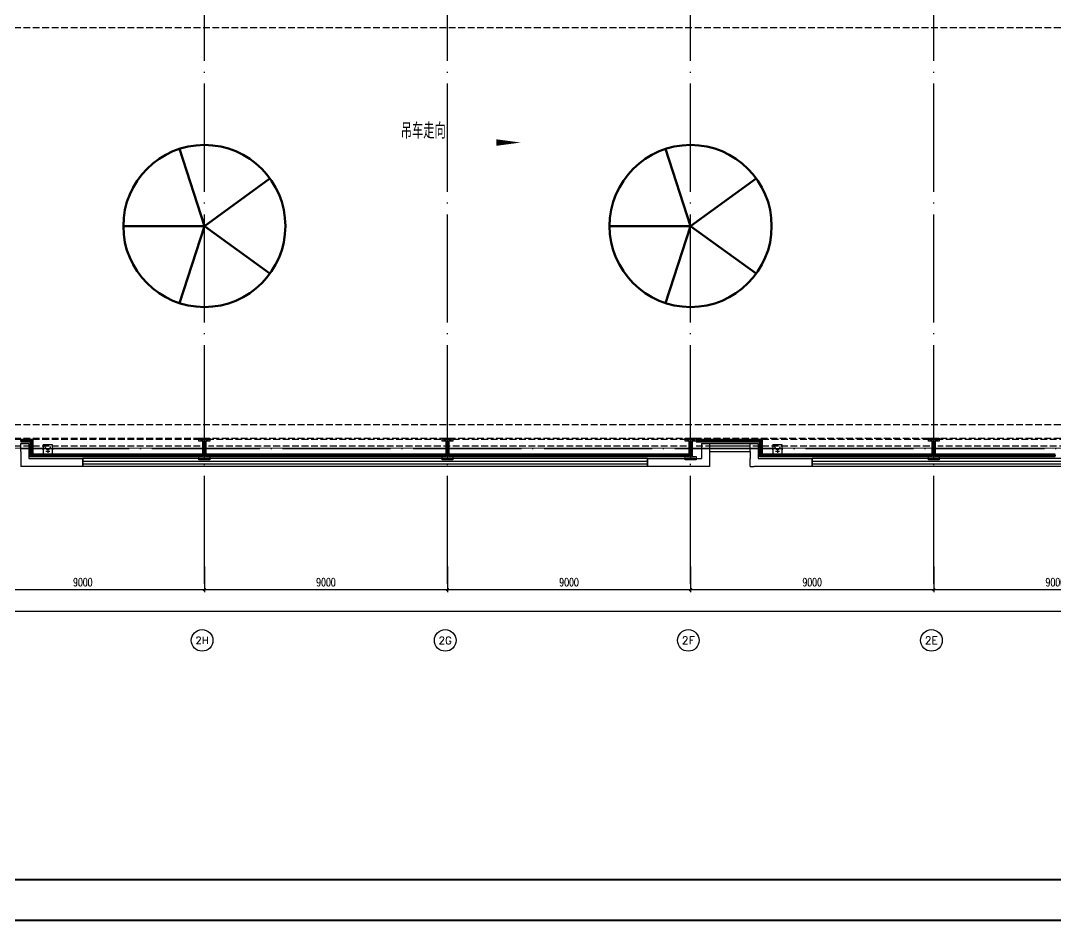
# Model space of a CAD drawing. Extents: x -1396510 to 1250330, y -1892470 to 1623980.
# Drawn here: x 584316 to 622616, y -816618 to -783280 of the extents above; entities that cross this region are included whole.
import ezdxf
from ezdxf.enums import TextEntityAlignment as Align

# ---------------------------------------------------------------- set-up
doc = ezdxf.new("R2010")
doc.units = 0
doc.header["$LTSCALE"] = 1000
doc.header["$MEASUREMENT"] = 0
doc.linetypes.add('DASH', pattern=[0.35, 0.25, -0.1])
doc.linetypes.add('DOTE', pattern=[2.42, 2, -0.2, 0.02, -0.2])
doc.layers.get('Defpoints').update_dxf_attribs({"color": 210})
for name, color, linetype in [('0-cxFrame', 155, 'Continuous'), ('A-AXIS-D', 1, 'Continuous'), ('A-AXIS-DOTE', 14, 'DOTE'), ('A-HATCH-2', 251, 'Continuous'), ('A-HRAIL', 173, 'Continuous'), ('A-LIN-V', 9, 'Continuous'), ('A-SFCE', 30, 'Continuous'), ('A-WINDOW', 140, 'Continuous'), ('AS-COLN', 6, 'Continuous'), ('AS-WALL', 40, 'Continuous'), ('EQUIP-消防', 3, 'Continuous'), ('WIRE-照明', 1, 'Continuous'), ('建-窗', 4, 'Continuous'), ('建-箭头', 3, 'Continuous')]:
    doc.layers.add(name, color=color, linetype=linetype)
doc.layers.add('0-cxText', color=131, linetype='Continuous', lineweight=25)
doc.layers.add('A-云线2', color=3, linetype='Continuous', plot=False)
doc.styles.add('_TCH_AXIS', font='COMPLEX', dxfattribs={"bigfont": 'GBCBIG'})
doc.styles.add('_TCH_DIM_T3', font='SIMPLEX', dxfattribs={"width": 0.705882, "bigfont": 'GBCBIG'})
doc.styles.add('A-STANDARD', font='SIMPLEX', dxfattribs={"bigfont": 'GBCBIG'})
doc.styles.add('cx_tuming', font='simhei.ttf')
doc.styles.add('cx_tuqian1', font='')
doc.styles.get("Standard").update_dxf_attribs({"font": 'gbenor.shx', "bigfont": 'gbcbig.shx'})
doc.styles.add('黑体', font='simhei.ttf', dxfattribs={"height": 12})
doc.styles.get('cx_tuqian1').set_extended_font_data('SimSun')
doc.dimstyles.new('_TCH_ARCH&&100', dxfattribs={"dimtxt": 297.5, "dimasz": 100, "dimexe": 100, "dimexo": 100, "dimgap": 126.25, "dimtad": 1, "dimdec": 0, "dimzin": 0, "dimdsep": 46, "dimtxsty": '_TCH_DIM_T3', "dimblk": 'ARCHTICK', "dimcen": 0.09, "dimclrt": 7, "dimazin": 2, "dimtfac": 1, "dimtdec": 0, "dimtix": 1, "dimtmove": 2, "dimatfit": 3, "dimfxl": 0, "dimtolj": 1, "dimtzin": 0, "dimarcsym": 0})

# ---------------------------------------------------------------- blocks, each defined once
blk = doc.blocks.new('WINDOW2DLIB$DYNSTYLE$00000005')
at = {"color": 0}
for points in [[(-0.5, 0.5), (-0.5, -0.5)], [(-0.5, 0.5), (0.5, 0.5)], [(0.5, -0.5), (0.5, 0.5)], [(0.5, 0.1667), (-0.5, 0.1667)], [(0.5, -0.1667), (-0.5, -0.1667)], [(-0.5, -0.5), (0.5, -0.5)]]:
    blk.add_lwpolyline(points, dxfattribs=at)
blk = doc.blocks.new('42343243')
at = {"layer": 'AS-WALL'}
for p, q in [((-196354, 1223170), (-198654, 1223170)), ((-198654, 1222620), (-198654, 1223170)), ((-196354, 1222870), (-196354, 1223170)), ((-173154, 1223170), (-175454, 1223170)), ((-175454, 1223170), (-175454, 1222870)), ((-173154, 1222620), (-173154, 1223170)), ((-171654, 1223170), (-171504, 1223170)), ((-171654, 1223170), (-171654, 1222870)), ((-169354, 1223170), (-171504, 1223170)), ((-169354, 1222870), (-169354, 1223170)), ((-198654, 1222620), (-198654, 1222320)), ((-198354, 1222870), (-196354, 1222870)), ((-198354, 1222320), (-198354, 1222870)), ((-175454, 1222870), (-173454, 1222870)), ((-173454, 1222320), (-173454, 1222870)), ((-173154, 1222320), (-173154, 1222620)), ((-171654, 1222870), (-171654, 1222870)), ((-171654, 1222620), (-171654, 1222870)), ((-171654, 1222620), (-171654, 1222320)), ((-171354, 1222320), (-171354, 1222870)), ((-171354, 1222870), (-169354, 1222870)), ((-198654, 1222320), (-198354, 1222320)), ((-173454, 1222320), (-173154, 1222320)), ((-171654, 1222320), (-171354, 1222320))]:
    blk.add_line(p, q, dxfattribs=at)
at = {"layer": '建-窗', "zscale": 300}
for p, xscale, yscale, rotation in [((-185904, 1223020), -20900, -300, 359.9999999994913), ((-162754, 1223020), -13200, -300, 359.9999999996728), ((-172404, 1222470), -1500, 300, 179.9999999999555)]:
    blk.add_blockref('WINDOW2DLIB$DYNSTYLE$00000005', p, dxfattribs=dict(at, xscale=xscale, yscale=yscale, rotation=rotation))
blk = doc.blocks.new('nt66')
at = {"layer": 'A-HATCH-2', "color": 8}
blk.add_lwpolyline([(-195840, 766870), (-195440, 766870), (-195440, 766758), (-195586, 766758), (-195586, 766182), (-195440, 766182), (-195440, 766070), (-195840, 766070), (-195840, 766182), (-195694, 766182), (-195694, 766758), (-195840, 766758)], close=True, dxfattribs=at)
at = {"layer": 'AS-COLN'}
blk.add_lwpolyline([(-195790, 766820), (-195490, 766820), (-195490, 766808), (-195636, 766808), (-195636, 766132), (-195490, 766132), (-195490, 766120), (-195790, 766120), (-195790, 766132), (-195644, 766132), (-195644, 766808), (-195790, 766808)], close=True, dxfattribs=at)
blk = doc.blocks.new('33333')
for p in [(3786, -126400), (12786, -126400), (21786, -126400), (30786, -126400)]:
    blk.add_blockref('nt66', p)
blk = doc.blocks.new('w42343')
at = {"layer": 'A-HATCH-2', "color": 8, "linetype": 'DASH'}
for p, q in [((-263654, 655670), (-128354, 655670)), ((-263654, 640970), (-128354, 640970)), ((-263654, 640470), (-128354, 640470))]:
    blk.add_line(p, q, dxfattribs=at)
blk = doc.blocks.new('w4324324')
at = {"layer": 'A-HATCH-2', "color": 0, "lineweight": 60}
for q in [(-1694760, 686605), (-1697614, 684532), (-1691907, 684532), (-1696524, 681178), (-1692997, 681178)]:
    blk.add_line((-1694760, 683605), q, dxfattribs=at)
blk.add_circle((-1694760, 683605), 3000, dxfattribs=at)
blk = doc.blocks.new('ner546')
at = {"layer": 'A-LIN-V', "color": 8}
for p in [(565280, -10744), (565280, -28744)]:
    blk.add_blockref('w4324324', p, dxfattribs=at)
blk = doc.blocks.new('_ArchTick')
at = {"color": 0, "linetype": 'ByBlock', "const_width": 0.4}
blk.add_lwpolyline([(-0.5, -0.5), (0.5, 0.5)], dxfattribs=at)
blk = doc.blocks.new('*D5756')
at = {"layer": 'A-AXIS-D', "color": 0, "lineweight": -2, "transparency": 16777216}
for p, q in [((84300, -86850), (84300, -87810)), ((93300, -86850), (93300, -87810)), ((84300, -87710), (93300, -87710))]:
    blk.add_line(p, q, dxfattribs=at)
at = {"layer": 'Defpoints', "color": 0, "transparency": 16777216}
for p in [(84300, -86750), (93300, -86750), (93300, -87710)]:
    blk.add_point(p, dxfattribs=at)
at = {"layer": 'A-AXIS-D', "color": 0, "lineweight": -2, "transparency": 16777216, "xscale": 100, "yscale": 100, "zscale": 100, "rotation": 180}
blk.add_blockref('_ArchTick', (84300, -87710), dxfattribs=at)
at = {"layer": 'A-AXIS-D', "color": 0, "lineweight": -2, "transparency": 16777216, "xscale": 100, "yscale": 100, "zscale": 100}
blk.add_blockref('_ArchTick', (93300, -87710), dxfattribs=at)
at = {"layer": 'A-AXIS-D', "color": 7, "transparency": 16777216, "insert": (88800, -87435), "char_height": 297.5, "attachment_point": 5, "style": '_TCH_DIM_T3'}
blk.add_mtext('\\A1;9000', dxfattribs=at)
blk = doc.blocks.new('*D5757')
at = {"layer": 'A-AXIS-D', "color": 0, "lineweight": -2, "transparency": 16777216}
for p, q in [((93300, -86850), (93300, -87810)), ((102300, -86850), (102300, -87810)), ((93300, -87710), (102300, -87710))]:
    blk.add_line(p, q, dxfattribs=at)
at = {"layer": 'Defpoints', "color": 0, "transparency": 16777216}
for p in [(93300, -86750), (102300, -86750), (102300, -87710)]:
    blk.add_point(p, dxfattribs=at)
at = {"layer": 'A-AXIS-D', "color": 0, "lineweight": -2, "transparency": 16777216, "xscale": 100, "yscale": 100, "zscale": 100, "rotation": 180}
blk.add_blockref('_ArchTick', (93300, -87710), dxfattribs=at)
at = {"layer": 'A-AXIS-D', "color": 0, "lineweight": -2, "transparency": 16777216, "xscale": 100, "yscale": 100, "zscale": 100}
blk.add_blockref('_ArchTick', (102300, -87710), dxfattribs=at)
at = {"layer": 'A-AXIS-D', "color": 7, "transparency": 16777216, "insert": (97800, -87435), "char_height": 297.5, "attachment_point": 5, "style": '_TCH_DIM_T3'}
blk.add_mtext('\\A1;9000', dxfattribs=at)
blk = doc.blocks.new('*D5758')
at = {"layer": 'A-AXIS-D', "color": 0, "lineweight": -2, "transparency": 16777216}
for p, q in [((102300, -86850), (102300, -87810)), ((111300, -86850), (111300, -87810)), ((102300, -87710), (111300, -87710))]:
    blk.add_line(p, q, dxfattribs=at)
at = {"layer": 'Defpoints', "color": 0, "transparency": 16777216}
for p in [(102300, -86750), (111300, -86750), (111300, -87710)]:
    blk.add_point(p, dxfattribs=at)
at = {"layer": 'A-AXIS-D', "color": 0, "lineweight": -2, "transparency": 16777216, "xscale": 100, "yscale": 100, "zscale": 100, "rotation": 180}
blk.add_blockref('_ArchTick', (102300, -87710), dxfattribs=at)
at = {"layer": 'A-AXIS-D', "color": 0, "lineweight": -2, "transparency": 16777216, "xscale": 100, "yscale": 100, "zscale": 100}
blk.add_blockref('_ArchTick', (111300, -87710), dxfattribs=at)
at = {"layer": 'A-AXIS-D', "color": 7, "transparency": 16777216, "insert": (106800, -87435), "char_height": 297.5, "attachment_point": 5, "style": '_TCH_DIM_T3'}
blk.add_mtext('\\A1;9000', dxfattribs=at)
blk = doc.blocks.new('*D5759')
at = {"layer": 'A-AXIS-D', "color": 0, "lineweight": -2, "transparency": 16777216}
for p, q in [((111300, -86850), (111300, -87810)), ((120300, -86850), (120300, -87810)), ((111300, -87710), (120300, -87710))]:
    blk.add_line(p, q, dxfattribs=at)
at = {"layer": 'Defpoints', "color": 0, "transparency": 16777216}
for p in [(111300, -86750), (120300, -86750), (120300, -87710)]:
    blk.add_point(p, dxfattribs=at)
at = {"layer": 'A-AXIS-D', "color": 0, "lineweight": -2, "transparency": 16777216, "xscale": 100, "yscale": 100, "zscale": 100, "rotation": 180}
blk.add_blockref('_ArchTick', (111300, -87710), dxfattribs=at)
at = {"layer": 'A-AXIS-D', "color": 0, "lineweight": -2, "transparency": 16777216, "xscale": 100, "yscale": 100, "zscale": 100}
blk.add_blockref('_ArchTick', (120300, -87710), dxfattribs=at)
at = {"layer": 'A-AXIS-D', "color": 7, "transparency": 16777216, "insert": (115800, -87435), "char_height": 297.5, "attachment_point": 5, "style": '_TCH_DIM_T3'}
blk.add_mtext('\\A1;9000', dxfattribs=at)
blk = doc.blocks.new('*D5760')
at = {"layer": 'A-AXIS-D', "color": 0, "lineweight": -2, "transparency": 16777216}
for p, q in [((120300, -86850), (120300, -87810)), ((129300, -86850), (129300, -87810)), ((120300, -87710), (129300, -87710))]:
    blk.add_line(p, q, dxfattribs=at)
at = {"layer": 'Defpoints', "color": 0, "transparency": 16777216}
for p in [(120300, -86750), (129300, -86750), (129300, -87710)]:
    blk.add_point(p, dxfattribs=at)
at = {"layer": 'A-AXIS-D', "color": 0, "lineweight": -2, "transparency": 16777216, "xscale": 100, "yscale": 100, "zscale": 100, "rotation": 180}
blk.add_blockref('_ArchTick', (120300, -87710), dxfattribs=at)
at = {"layer": 'A-AXIS-D', "color": 0, "lineweight": -2, "transparency": 16777216, "xscale": 100, "yscale": 100, "zscale": 100}
blk.add_blockref('_ArchTick', (129300, -87710), dxfattribs=at)
at = {"layer": 'A-AXIS-D', "color": 7, "transparency": 16777216, "insert": (124800, -87435), "char_height": 297.5, "attachment_point": 5, "style": '_TCH_DIM_T3'}
blk.add_mtext('\\A1;9000', dxfattribs=at)
blk = doc.blocks.new('*D5765')
at = {"layer": 'A-AXIS-D', "color": 0, "lineweight": -2, "transparency": 16777216}
for p, q in [((-900, -86950), (-900, -88610)), ((157100, -86950), (157100, -88610)), ((-900, -88510), (157100, -88510))]:
    blk.add_line(p, q, dxfattribs=at)
at = {"layer": 'Defpoints', "color": 0, "transparency": 16777216}
for p in [(-900, -86850), (157100, -86850), (157100, -88510)]:
    blk.add_point(p, dxfattribs=at)
at = {"layer": 'A-AXIS-D', "color": 0, "lineweight": -2, "transparency": 16777216, "xscale": 100, "yscale": 100, "zscale": 100, "rotation": 180}
blk.add_blockref('_ArchTick', (-900, -88510), dxfattribs=at)
at = {"layer": 'A-AXIS-D', "color": 0, "lineweight": -2, "transparency": 16777216, "xscale": 100, "yscale": 100, "zscale": 100}
blk.add_blockref('_ArchTick', (157100, -88510), dxfattribs=at)
at = {"layer": 'A-AXIS-D', "color": 7, "transparency": 16777216, "insert": (78100, -88235), "char_height": 297.5, "attachment_point": 5, "style": '_TCH_DIM_T3'}
blk.add_mtext('\\A1;158000', dxfattribs=at)
blk = doc.blocks.new('99平面图例外参$0$$LinePat$圆环')
for points in [[(0, 150), (300, 150)], [(0, 0), (300, 0)], [(0, -150), (300, -150)]]:
    blk.add_lwpolyline(points)
at = {"color": 0}
blk.add_circle((150, 0), 150, dxfattribs=at)
blk = doc.blocks.new('$equip$00002656')
for p, q in [((-0.5, 1), (-0.5, 0)), ((0.5, 1), (-0.5, 1)), ((-0.5, 0), (0.5, 0)), ((-0.22, 0.33), (0.22, 0.33)), ((0, 0.5), (0, 0.15)), ((0.5, 0), (0.5, 1))]:
    blk.add_line(p, q)
at = {"const_width": 0.0571}
blk.add_lwpolyline([(-0.5, 1), (0.5, 1), (0.5, 0), (-0.5, 0), (-0.5, 1), (0.5, 1)], dxfattribs=at)
blk.add_arc((0, 0.8), 0.3, 180, 0)
for p in [(-0.5, 0.5), (0, 1), (0, 0), (0.5, 0.5)]:
    blk.add_point(p)
at = {"color": 7, "flags": 1}
for tag, height, p in [('A', 0.00002, (0, 0)), ('B', 0.4, (0.76, 0.29))]:
    blk.add_attdef(tag, text='', height=height, dxfattribs=at).set_placement(p, align=Align.MIDDLE_CENTER)
blk = doc.blocks.new('TK22.A0+1 L(Dragon)')
at = {"layer": '0-cxFrame', "color": 7, "const_width": 0.5}
blk.add_lwpolyline([(0, 0), (-1485, 0), (-1485, 841), (0, 841)], close=True, dxfattribs=at)
at = {"layer": '0-cxFrame', "const_width": 0.5}
blk.add_lwpolyline([(-80, 10), (-1465, 10), (-1465, 831), (-80, 831)], close=True, dxfattribs=at)
at = {"style": '黑体', "flags": 4}
blk.add_attdef('图幅', text='', height=3.3, dxfattribs=at).set_placement((-40, 3), align=Align.RIGHT)
at = {"layer": '0-cxText', "flags": 4}
for tag, height, style, p in [('建设单位', 3.5, 'cx_tuming', (-45, 240)), ('项目名称', 3.5, 'cx_tuming', (-45, 210)), ('子项名称', 3.5, 'cx_tuming', (-45, 180)), ('工程编号', 3.3, 'cx_tuqian1', (-35, 165)), ('图名1', 3.5, 'cx_tuming', (-45, 87)), ('图名2', 3.5, 'cx_tuming', (-45, 79)), ('图名3', 3.5, 'cx_tuming', (-45, 71)), ('出图日期', 3.3, 'cx_tuqian1', (-39, 60)), ('专业', 3.3, 'cx_tuqian1', (-55, 52)), ('图号', 3.3, 'cx_tuqian1', (-55, 44)), ('版次', 3.3, 'cx_tuqian1', (-20, 44))]:
    blk.add_attdef(tag, text='', height=height, dxfattribs=dict(at, style=style)).set_placement(p, align=Align.MIDDLE)
at = {"layer": 'Defpoints', "color": 6, "flags": 4}
for tag, height, style, p in [('tufu', 3.3, '黑体', (-12, 12)), ('dwfname', 4, 'cx_tuqian1', (-80, 3))]:
    blk.add_attdef(tag, text='', height=height, dxfattribs=dict(at, style=style)).set_placement(p, align=Align.RIGHT)
blk = doc.blocks.new('世赫2#厂房一层0821')
at = {"layer": 'A-AXIS-D'}
for centre in [(93215.1, -89588.9), (102215.1, -89588.9), (111215.1, -89588.9), (120215.1, -89588.9)]:
    blk.add_circle(centre, 400, dxfattribs=at)
at = {"layer": 'A-AXIS-DOTE', "color": 8, "ltscale": 2}
for p, q in [((93300, -87498.9), (93300, 6300)), ((102300, -87498.9), (102300, 6300)), ((111300, -87498.9), (111300, 6300)), ((120300, -87498.9), (120300, 6300)), ((163114.2, -82500), (-11095.8, -82500))]:
    blk.add_line(p, q, dxfattribs=at)
at = {"layer": 'A-SFCE', "color": 2, "linetype": 'DASH'}
for p, q in [((93150, -82150), (84450, -82150)), ((120150, -82150), (111450, -82150)), ((93150, -82400), (84450, -82400)), ((120150, -82400), (111450, -82400))]:
    blk.add_line(p, q, dxfattribs=at)
at = {"layer": 'A-SFCE', "linetype": 'DASH'}
for p, q in [((111150, -82150), (93450, -82150)), ((138150, -82150), (120450, -82150)), ((111150, -82400), (93450, -82400)), ((138150, -82400), (120450, -82400))]:
    blk.add_line(p, q, dxfattribs=at)
at = {"layer": '建-箭头', "color": 8}
blk.add_lwpolyline([(98107.8, -71161.1, 0, 0, 0), (105007.8, -71161.1, 0, 240, 0), (104107.8, -71161.1, 0, 0, 0)], format="xyseb", dxfattribs=at)
at = {"layer": 'A-HRAIL', "yscale": 0.3333333333111111, "zscale": 0.3333333333111111}
for p, xscale, rotation in [((86612.5, -82200), 0.3749999998826196, 180), ((86725, -82200), 0.3749999998826196, 180), ((86837.5, -82200), 0.3749999998826196, 180), ((86950, -82200), 0.3749999998826196, 180), ((86900, -82150), 0.3611111226889233, 270), ((86900, -82258.3), 0.3611111226889233, 270), ((111602.1, -82200), 0.3402776645396762, 180), ((111704.2, -82200), 0.3402776645396762, 180), ((111806.3, -82200), 0.3402776645396762, 180), ((111908.3, -82200), 0.3402776645396762, 180), ((112010.4, -82200), 0.3402776645396762, 180), ((112112.5, -82200), 0.3402776645396762, 180), ((112214.6, -82200), 0.3402776645396762, 180), ((112316.7, -82200), 0.3402776645396762, 180), ((112418.8, -82200), 0.3402776645396762, 180), ((112520.8, -82200), 0.3402776645396762, 180), ((112622.9, -82200), 0.3402776645396762, 180), ((112725, -82200), 0.3402776645396762, 180), ((112827.1, -82200), 0.3402776645396762, 180), ((112929.2, -82200), 0.3402776645396762, 180), ((113031.3, -82200), 0.3402776645396762, 180), ((113133.3, -82200), 0.3402776645396762, 180), ((113235.4, -82200), 0.3402776645396762, 180), ((113337.5, -82200), 0.3402776645396762, 180), ((113439.6, -82200), 0.3402776645396762, 180), ((113541.7, -82200), 0.3402776645396762, 180), ((113643.8, -82200), 0.3402776645396762, 180), ((113745.8, -82200), 0.3402776645396762, 180), ((113847.9, -82200), 0.3402776645396762, 180), ((113950, -82200), 0.3402776645396762, 180), ((113900, -82150), 0.3611111226889233, 270), ((113900, -82258.3), 0.3611111226889233, 270), ((86900, -82366.7), 0.3611111226889233, 270), ((86900, -82475), 0.3611111226889233, 270), ((86900, -82583.3), 0.3611111226889233, 270), ((86900, -82691.7), 0.3611111226889233, 270), ((86951.5, -82744), 0.3384127419249668, 180.0000000002033), ((87053, -82744), 0.3384127419249668, 180.0000000002033), ((87154.6, -82744), 0.3384127419249668, 180.0000000002033), ((87256.1, -82744), 0.3384127419249668, 180.0000000002033), ((87357.6, -82744), 0.3384127419249668, 180.0000000002033), ((87459.1, -82744), 0.3384127419249668, 180.0000000002033), ((87560.7, -82744), 0.3384127419249668, 180.0000000002033), ((87662.2, -82744), 0.3384127419249668, 180.0000000002033), ((87763.7, -82744), 0.3384127419249668, 180.0000000002033), ((87865.2, -82744), 0.3384127419249668, 180.0000000002033), ((87966.8, -82744), 0.3384127419249668, 180.0000000002033), ((88068.3, -82744), 0.3384127419249668, 180.0000000002033), ((88169.8, -82744), 0.3384127419249668, 180.0000000002033), ((88271.3, -82744), 0.3384127419249668, 180.0000000002033), ((88372.9, -82744), 0.3384127419249668, 180.0000000002033), ((88474.4, -82744), 0.3384127419249668, 180.0000000002033), ((88575.9, -82744), 0.3384127419249668, 180.0000000002033), ((88677.4, -82744), 0.3384127419249668, 180.0000000002033), ((88779, -82744), 0.3384127419249668, 180.0000000002033), ((88880.5, -82744), 0.3384127419249668, 180.0000000002033), ((88982, -82744), 0.3384127419249668, 180.0000000002033), ((89083.5, -82744), 0.3384127419249668, 180.0000000002033), ((89185, -82744), 0.3384127419249668, 180.0000000002033), ((89286.6, -82744), 0.3384127419249668, 180.0000000002033), ((89388.1, -82744), 0.3384127419249668, 180.0000000002033), ((89489.6, -82744), 0.3384127419249668, 180.0000000002033), ((89591.1, -82744), 0.3384127419249668, 180.0000000002033), ((89692.7, -82744), 0.3384127419249668, 180.0000000002033), ((89794.2, -82744), 0.3384127419249668, 180.0000000002033), ((89895.7, -82744), 0.3384127419249668, 180.0000000002033), ((89997.2, -82744), 0.3384127419249668, 180.0000000002033), ((90098.8, -82744), 0.3384127419249668, 180.0000000002033), ((90200.3, -82744), 0.3384127419249668, 180.0000000002033), ((90301.8, -82744), 0.3384127419249668, 180.0000000002033), ((90403.3, -82744), 0.3384127419249668, 180.0000000002033), ((90504.9, -82744), 0.3384127419249668, 180.0000000002033), ((90606.4, -82744), 0.3384127419249668, 180.0000000002033), ((90707.9, -82744), 0.3384127419249668, 180.0000000002033), ((90809.4, -82744), 0.3384127419249668, 180.0000000002033), ((90911, -82744), 0.3384127419249668, 180.0000000002033), ((91012.5, -82744), 0.3384127419249668, 180.0000000002033), ((91114, -82744), 0.3384127419249668, 180.0000000002033), ((91215.5, -82744), 0.3384127419249668, 180.0000000002033), ((91317, -82744), 0.3384127419249668, 180.0000000002033), ((91418.6, -82744), 0.3384127419249668, 180.0000000002033), ((91520.1, -82744), 0.3384127419249668, 180.0000000002033), ((91621.6, -82744), 0.3384127419249668, 180.0000000002033), ((91723.1, -82744), 0.3384127419249668, 180.0000000002033), ((91824.7, -82744), 0.3384127419249668, 180.0000000002033), ((91926.2, -82744), 0.3384127419249668, 180.0000000002033), ((92027.7, -82744), 0.3384127419249668, 180.0000000002033), ((92129.2, -82744), 0.3384127419249668, 180.0000000002033), ((92230.8, -82744), 0.3384127419249668, 180.0000000002033), ((92332.3, -82744), 0.3384127419249668, 180.0000000002033), ((92433.8, -82744), 0.3384127419249668, 180.0000000002033), ((92535.3, -82744), 0.3384127419249668, 180.0000000002033), ((92636.9, -82744), 0.3384127419249668, 180.0000000002033), ((92738.4, -82744), 0.3384127419249668, 180.0000000002033), ((92839.9, -82744), 0.3384127419249668, 180.0000000002033), ((92941.4, -82744), 0.3384127419249668, 180.0000000002033), ((93043, -82744), 0.3384127419249668, 180.0000000002033), ((93144.5, -82744), 0.3384127419249668, 180.0000000002033), ((93246, -82744), 0.3384127419249668, 180.0000000002033), ((93455, -82744), 0.336818181795725, 180.0000000002033), ((93556.1, -82744), 0.336818181795725, 180.0000000002033), ((93657.1, -82744), 0.336818181795725, 180.0000000002033), ((93758.2, -82744), 0.336818181795725, 180.0000000002033), ((93859.2, -82744), 0.336818181795725, 180.0000000002033), ((93960.3, -82744), 0.336818181795725, 180.0000000002033), ((94061.3, -82744), 0.336818181795725, 180.0000000002033), ((94162.4, -82744), 0.336818181795725, 180.0000000002033), ((94263.4, -82744), 0.336818181795725, 180.0000000002033), ((94364.5, -82744), 0.336818181795725, 180.0000000002033), ((94465.5, -82744), 0.336818181795725, 180.0000000002033), ((94566.5, -82744), 0.336818181795725, 180.0000000002033), ((94667.6, -82744), 0.336818181795725, 180.0000000002033), ((94768.6, -82744), 0.336818181795725, 180.0000000002033), ((94869.7, -82744), 0.336818181795725, 180.0000000002033), ((94970.7, -82744), 0.336818181795725, 180.0000000002033), ((95071.8, -82744), 0.336818181795725, 180.0000000002033), ((95172.8, -82744), 0.336818181795725, 180.0000000002033), ((95273.9, -82744), 0.336818181795725, 180.0000000002033), ((95374.9, -82744), 0.336818181795725, 180.0000000002033), ((95476, -82744), 0.336818181795725, 180.0000000002033), ((95577, -82744), 0.336818181795725, 180.0000000002033), ((95678, -82744), 0.336818181795725, 180.0000000002033), ((95779.1, -82744), 0.336818181795725, 180.0000000002033), ((95880.1, -82744), 0.336818181795725, 180.0000000002033), ((95981.2, -82744), 0.336818181795725, 180.0000000002033), ((96082.2, -82744), 0.336818181795725, 180.0000000002033), ((96183.3, -82744), 0.336818181795725, 180.0000000002033), ((96284.3, -82744), 0.336818181795725, 180.0000000002033), ((96385.4, -82744), 0.336818181795725, 180.0000000002033), ((96486.4, -82744), 0.336818181795725, 180.0000000002033), ((96587.5, -82744), 0.336818181795725, 180.0000000002033), ((96688.5, -82744), 0.336818181795725, 180.0000000002033), ((96789.5, -82744), 0.336818181795725, 180.0000000002033), ((96890.6, -82744), 0.336818181795725, 180.0000000002033), ((96991.6, -82744), 0.336818181795725, 180.0000000002033), ((97092.7, -82744), 0.336818181795725, 180.0000000002033), ((97193.7, -82744), 0.336818181795725, 180.0000000002033), ((97294.8, -82744), 0.336818181795725, 180.0000000002033), ((97395.8, -82744), 0.336818181795725, 180.0000000002033), ((97496.9, -82744), 0.336818181795725, 180.0000000002033), ((97597.9, -82744), 0.336818181795725, 180.0000000002033), ((97699, -82744), 0.336818181795725, 180.0000000002033), ((97800, -82744), 0.336818181795725, 180.0000000002033), ((97901, -82744), 0.336818181795725, 180.0000000002033), ((98002.1, -82744), 0.336818181795725, 180.0000000002033), ((98103.1, -82744), 0.336818181795725, 180.0000000002033), ((98204.2, -82744), 0.336818181795725, 180.0000000002033), ((98305.2, -82744), 0.336818181795725, 180.0000000002033), ((98406.3, -82744), 0.336818181795725, 180.0000000002033), ((98507.3, -82744), 0.336818181795725, 180.0000000002033), ((98608.4, -82744), 0.336818181795725, 180.0000000002033), ((98709.4, -82744), 0.336818181795725, 180.0000000002033), ((98810.5, -82744), 0.336818181795725, 180.0000000002033), ((98911.5, -82744), 0.336818181795725, 180.0000000002033), ((99012.5, -82744), 0.336818181795725, 180.0000000002033), ((99113.6, -82744), 0.336818181795725, 180.0000000002033), ((99214.6, -82744), 0.336818181795725, 180.0000000002033), ((99315.7, -82744), 0.336818181795725, 180.0000000002033), ((99416.7, -82744), 0.336818181795725, 180.0000000002033), ((99517.8, -82744), 0.336818181795725, 180.0000000002033), ((99618.8, -82744), 0.336818181795725, 180.0000000002033), ((99719.9, -82744), 0.336818181795725, 180.0000000002033), ((99820.9, -82744), 0.336818181795725, 180.0000000002033), ((99922, -82744), 0.336818181795725, 180.0000000002033), ((100023, -82744), 0.336818181795725, 180.0000000002033), ((100124, -82744), 0.336818181795725, 180.0000000002033), ((100225.1, -82744), 0.336818181795725, 180.0000000002033), ((100326.1, -82744), 0.336818181795725, 180.0000000002033), ((100427.2, -82744), 0.336818181795725, 180.0000000002033), ((100528.2, -82744), 0.336818181795725, 180.0000000002033), ((100629.3, -82744), 0.336818181795725, 180.0000000002033), ((100730.3, -82744), 0.336818181795725, 180.0000000002033), ((100831.4, -82744), 0.336818181795725, 180.0000000002033), ((100932.4, -82744), 0.336818181795725, 180.0000000002033), ((101033.5, -82744), 0.336818181795725, 180.0000000002033), ((101134.5, -82744), 0.336818181795725, 180.0000000002033), ((101235.5, -82744), 0.336818181795725, 180.0000000002033), ((101336.6, -82744), 0.336818181795725, 180.0000000002033), ((101437.6, -82744), 0.336818181795725, 180.0000000002033), ((101538.7, -82744), 0.336818181795725, 180.0000000002033), ((101639.7, -82744), 0.336818181795725, 180.0000000002033), ((101740.8, -82744), 0.336818181795725, 180.0000000002033), ((101841.8, -82744), 0.336818181795725, 180.0000000002033), ((101942.9, -82744), 0.336818181795725, 180.0000000002033), ((102043.9, -82744), 0.336818181795725, 180.0000000002033), ((102145, -82744), 0.336818181795725, 180.0000000002033), ((102246, -82744), 0.336818181795725, 180.0000000002033), ((102455, -82744), 0.3368181817957273, 180.0000000002033), ((102556.1, -82744), 0.3368181817957273, 180.0000000002033), ((102657.1, -82744), 0.3368181817957273, 180.0000000002033), ((102758.2, -82744), 0.3368181817957273, 180.0000000002033), ((102859.2, -82744), 0.3368181817957273, 180.0000000002033), ((102960.3, -82744), 0.3368181817957273, 180.0000000002033), ((103061.3, -82744), 0.3368181817957273, 180.0000000002033), ((103162.4, -82744), 0.3368181817957273, 180.0000000002033), ((103263.4, -82744), 0.3368181817957273, 180.0000000002033), ((103364.5, -82744), 0.3368181817957273, 180.0000000002033), ((103465.5, -82744), 0.3368181817957273, 180.0000000002033), ((103566.5, -82744), 0.3368181817957273, 180.0000000002033), ((103667.6, -82744), 0.3368181817957273, 180.0000000002033), ((103768.6, -82744), 0.3368181817957273, 180.0000000002033), ((103869.7, -82744), 0.3368181817957273, 180.0000000002033), ((103970.7, -82744), 0.3368181817957273, 180.0000000002033), ((104071.8, -82744), 0.3368181817957273, 180.0000000002033), ((104172.8, -82744), 0.3368181817957273, 180.0000000002033), ((104273.9, -82744), 0.3368181817957273, 180.0000000002033), ((104374.9, -82744), 0.3368181817957273, 180.0000000002033), ((104476, -82744), 0.3368181817957273, 180.0000000002033), ((104577, -82744), 0.3368181817957273, 180.0000000002033), ((104678, -82744), 0.3368181817957273, 180.0000000002033), ((104779.1, -82744), 0.3368181817957273, 180.0000000002033), ((104880.1, -82744), 0.3368181817957273, 180.0000000002033), ((104981.2, -82744), 0.3368181817957273, 180.0000000002033), ((105082.2, -82744), 0.3368181817957273, 180.0000000002033), ((105183.3, -82744), 0.3368181817957273, 180.0000000002033), ((105284.3, -82744), 0.3368181817957273, 180.0000000002033), ((105385.4, -82744), 0.3368181817957273, 180.0000000002033), ((105486.4, -82744), 0.3368181817957273, 180.0000000002033), ((105587.5, -82744), 0.3368181817957273, 180.0000000002033), ((105688.5, -82744), 0.3368181817957273, 180.0000000002033), ((105789.5, -82744), 0.3368181817957273, 180.0000000002033), ((105890.6, -82744), 0.3368181817957273, 180.0000000002033), ((105991.6, -82744), 0.3368181817957273, 180.0000000002033), ((106092.7, -82744), 0.3368181817957273, 180.0000000002033), ((106193.7, -82744), 0.3368181817957273, 180.0000000002033), ((106294.8, -82744), 0.3368181817957273, 180.0000000002033), ((106395.8, -82744), 0.3368181817957273, 180.0000000002033), ((106496.9, -82744), 0.3368181817957273, 180.0000000002033), ((106597.9, -82744), 0.3368181817957273, 180.0000000002033), ((106699, -82744), 0.3368181817957273, 180.0000000002033), ((106800, -82744), 0.3368181817957273, 180.0000000002033), ((106901, -82744), 0.3368181817957273, 180.0000000002033), ((107002.1, -82744), 0.3368181817957273, 180.0000000002033), ((107103.1, -82744), 0.3368181817957273, 180.0000000002033), ((107204.2, -82744), 0.3368181817957273, 180.0000000002033), ((107305.2, -82744), 0.3368181817957273, 180.0000000002033), ((107406.3, -82744), 0.3368181817957273, 180.0000000002033), ((107507.3, -82744), 0.3368181817957273, 180.0000000002033), ((107608.4, -82744), 0.3368181817957273, 180.0000000002033), ((107709.4, -82744), 0.3368181817957273, 180.0000000002033), ((107810.5, -82744), 0.3368181817957273, 180.0000000002033), ((107911.5, -82744), 0.3368181817957273, 180.0000000002033), ((108012.5, -82744), 0.3368181817957273, 180.0000000002033), ((108113.6, -82744), 0.3368181817957273, 180.0000000002033), ((108214.6, -82744), 0.3368181817957273, 180.0000000002033), ((108315.7, -82744), 0.3368181817957273, 180.0000000002033), ((108416.7, -82744), 0.3368181817957273, 180.0000000002033), ((108517.8, -82744), 0.3368181817957273, 180.0000000002033), ((108618.8, -82744), 0.3368181817957273, 180.0000000002033), ((108719.9, -82744), 0.3368181817957273, 180.0000000002033), ((108820.9, -82744), 0.3368181817957273, 180.0000000002033), ((108922, -82744), 0.3368181817957273, 180.0000000002033), ((109023, -82744), 0.3368181817957273, 180.0000000002033), ((109124, -82744), 0.3368181817957273, 180.0000000002033), ((109225.1, -82744), 0.3368181817957273, 180.0000000002033), ((109326.1, -82744), 0.3368181817957273, 180.0000000002033), ((109427.2, -82744), 0.3368181817957273, 180.0000000002033), ((109528.2, -82744), 0.3368181817957273, 180.0000000002033), ((109629.3, -82744), 0.3368181817957273, 180.0000000002033), ((109730.3, -82744), 0.3368181817957273, 180.0000000002033), ((109831.4, -82744), 0.3368181817957273, 180.0000000002033), ((109932.4, -82744), 0.3368181817957273, 180.0000000002033), ((110033.5, -82744), 0.3368181817957273, 180.0000000002033), ((110134.5, -82744), 0.3368181817957273, 180.0000000002033), ((110235.5, -82744), 0.3368181817957273, 180.0000000002033), ((110336.6, -82744), 0.3368181817957273, 180.0000000002033), ((110437.6, -82744), 0.3368181817957273, 180.0000000002033), ((110538.7, -82744), 0.3368181817957273, 180.0000000002033), ((110639.7, -82744), 0.3368181817957273, 180.0000000002033), ((110740.8, -82744), 0.3368181817957273, 180.0000000002033), ((110841.8, -82744), 0.3368181817957273, 180.0000000002033), ((110942.9, -82744), 0.3368181817957273, 180.0000000002033), ((111043.9, -82744), 0.3368181817957273, 180.0000000002033), ((111145, -82744), 0.3368181817957273, 180.0000000002033), ((111246, -82744), 0.3368181817957273, 180.0000000002033), ((113900, -82366.7), 0.3611111226889233, 270), ((113900, -82475), 0.3611111226889233, 270), ((113900, -82583.3), 0.3611111226889233, 270), ((113900, -82691.7), 0.3611111226889233, 270), ((113951.5, -82744), 0.3384127415271159, 180.0000000002033), ((114053, -82744), 0.3384127415271159, 180.0000000002033), ((114154.6, -82744), 0.3384127415271159, 180.0000000002033), ((114256.1, -82744), 0.3384127415271159, 180.0000000002033), ((114357.6, -82744), 0.3384127415271159, 180.0000000002033), ((114459.1, -82744), 0.3384127415271159, 180.0000000002033), ((114560.7, -82744), 0.3384127415271159, 180.0000000002033), ((114662.2, -82744), 0.3384127415271159, 180.0000000002033), ((114763.7, -82744), 0.3384127415271159, 180.0000000002033), ((114865.2, -82744), 0.3384127415271159, 180.0000000002033), ((114966.8, -82744), 0.3384127415271159, 180.0000000002033), ((115068.3, -82744), 0.3384127415271159, 180.0000000002033), ((115169.8, -82744), 0.3384127415271159, 180.0000000002033), ((115271.3, -82744), 0.3384127415271159, 180.0000000002033), ((115372.9, -82744), 0.3384127415271159, 180.0000000002033), ((115474.4, -82744), 0.3384127415271159, 180.0000000002033), ((115575.9, -82744), 0.3384127415271159, 180.0000000002033), ((115677.4, -82744), 0.3384127415271159, 180.0000000002033), ((115779, -82744), 0.3384127415271159, 180.0000000002033), ((115880.5, -82744), 0.3384127415271159, 180.0000000002033), ((115982, -82744), 0.3384127415271159, 180.0000000002033), ((116083.5, -82744), 0.3384127415271159, 180.0000000002033), ((116185, -82744), 0.3384127415271159, 180.0000000002033), ((116286.6, -82744), 0.3384127415271159, 180.0000000002033), ((116388.1, -82744), 0.3384127415271159, 180.0000000002033), ((116489.6, -82744), 0.3384127415271159, 180.0000000002033), ((116591.1, -82744), 0.3384127415271159, 180.0000000002033), ((116692.7, -82744), 0.3384127415271159, 180.0000000002033), ((116794.2, -82744), 0.3384127415271159, 180.0000000002033), ((116895.7, -82744), 0.3384127415271159, 180.0000000002033), ((116997.2, -82744), 0.3384127415271159, 180.0000000002033), ((117098.8, -82744), 0.3384127415271159, 180.0000000002033), ((117200.3, -82744), 0.3384127415271159, 180.0000000002033), ((117301.8, -82744), 0.3384127415271159, 180.0000000002033), ((117403.3, -82744), 0.3384127415271159, 180.0000000002033), ((117504.9, -82744), 0.3384127415271159, 180.0000000002033), ((117606.4, -82744), 0.3384127415271159, 180.0000000002033), ((117707.9, -82744), 0.3384127415271159, 180.0000000002033), ((117809.4, -82744), 0.3384127415271159, 180.0000000002033), ((117911, -82744), 0.3384127415271159, 180.0000000002033), ((118012.5, -82744), 0.3384127415271159, 180.0000000002033), ((118114, -82744), 0.3384127415271159, 180.0000000002033), ((118215.5, -82744), 0.3384127415271159, 180.0000000002033), ((118317, -82744), 0.3384127415271159, 180.0000000002033), ((118418.6, -82744), 0.3384127415271159, 180.0000000002033), ((118520.1, -82744), 0.3384127415271159, 180.0000000002033), ((118621.6, -82744), 0.3384127415271159, 180.0000000002033), ((118723.1, -82744), 0.3384127415271159, 180.0000000002033), ((118824.7, -82744), 0.3384127415271159, 180.0000000002033), ((118926.2, -82744), 0.3384127415271159, 180.0000000002033), ((119027.7, -82744), 0.3384127415271159, 180.0000000002033), ((119129.2, -82744), 0.3384127415271159, 180.0000000002033), ((119230.8, -82744), 0.3384127415271159, 180.0000000002033), ((119332.3, -82744), 0.3384127415271159, 180.0000000002033), ((119433.8, -82744), 0.3384127415271159, 180.0000000002033), ((119535.3, -82744), 0.3384127415271159, 180.0000000002033), ((119636.9, -82744), 0.3384127415271159, 180.0000000002033), ((119738.4, -82744), 0.3384127415271159, 180.0000000002033), ((119839.9, -82744), 0.3384127415271159, 180.0000000002033), ((119941.4, -82744), 0.3384127415271159, 180.0000000002033), ((120043, -82744), 0.3384127415271159, 180.0000000002033), ((120144.5, -82744), 0.3384127415271159, 180.0000000002033), ((120246, -82744), 0.3384127415271159, 180.0000000002033), ((120455, -82744), 0.3368181817957239, 180.0000000002033), ((120556.1, -82744), 0.3368181817957239, 180.0000000002033), ((120657.1, -82744), 0.3368181817957239, 180.0000000002033), ((120758.2, -82744), 0.3368181817957239, 180.0000000002033), ((120859.2, -82744), 0.3368181817957239, 180.0000000002033), ((120960.3, -82744), 0.3368181817957239, 180.0000000002033), ((121061.3, -82744), 0.3368181817957239, 180.0000000002033), ((121162.4, -82744), 0.3368181817957239, 180.0000000002033), ((121263.4, -82744), 0.3368181817957239, 180.0000000002033), ((121364.5, -82744), 0.3368181817957239, 180.0000000002033), ((121465.5, -82744), 0.3368181817957239, 180.0000000002033), ((121566.5, -82744), 0.3368181817957239, 180.0000000002033), ((121667.6, -82744), 0.3368181817957239, 180.0000000002033), ((121768.6, -82744), 0.3368181817957239, 180.0000000002033), ((121869.7, -82744), 0.3368181817957239, 180.0000000002033), ((121970.7, -82744), 0.3368181817957239, 180.0000000002033), ((122071.8, -82744), 0.3368181817957239, 180.0000000002033), ((122172.8, -82744), 0.3368181817957239, 180.0000000002033), ((122273.9, -82744), 0.3368181817957239, 180.0000000002033), ((122374.9, -82744), 0.3368181817957239, 180.0000000002033), ((122476, -82744), 0.3368181817957239, 180.0000000002033), ((122577, -82744), 0.3368181817957239, 180.0000000002033), ((122678, -82744), 0.3368181817957239, 180.0000000002033), ((122779.1, -82744), 0.3368181817957239, 180.0000000002033), ((122880.1, -82744), 0.3368181817957239, 180.0000000002033), ((122981.2, -82744), 0.3368181817957239, 180.0000000002033), ((123082.2, -82744), 0.3368181817957239, 180.0000000002033), ((123183.3, -82744), 0.3368181817957239, 180.0000000002033), ((123284.3, -82744), 0.3368181817957239, 180.0000000002033), ((123385.4, -82744), 0.3368181817957239, 180.0000000002033), ((123486.4, -82744), 0.3368181817957239, 180.0000000002033), ((123587.5, -82744), 0.3368181817957239, 180.0000000002033), ((123688.5, -82744), 0.3368181817957239, 180.0000000002033), ((123789.5, -82744), 0.3368181817957239, 180.0000000002033), ((123890.6, -82744), 0.3368181817957239, 180.0000000002033), ((123991.6, -82744), 0.3368181817957239, 180.0000000002033), ((124092.7, -82744), 0.3368181817957239, 180.0000000002033), ((124193.7, -82744), 0.3368181817957239, 180.0000000002033), ((124294.8, -82744), 0.3368181817957239, 180.0000000002033), ((124395.8, -82744), 0.3368181817957239, 180.0000000002033), ((124496.9, -82744), 0.3368181817957239, 180.0000000002033), ((124597.9, -82744), 0.3368181817957239, 180.0000000002033), ((124699, -82744), 0.3368181817957239, 180.0000000002033), ((124800, -82744), 0.3368181817957239, 180.0000000002033)]:
    blk.add_blockref('99平面图例外参$0$$LinePat$圆环', p, dxfattribs=dict(at, xscale=xscale, rotation=rotation))
at = {"layer": 'A-LIN-V', "color": 8, "rotation": 90.00000000000001}
blk.add_blockref('ner546', (766160.7, 1055230), dxfattribs=at)
at = {"layer": 'A-WINDOW'}
for name in ['33333', 'w42343']:
    blk.add_blockref(name, (285154.2, -722570), dxfattribs=at)
at = {"layer": 'A-WINDOW', "xscale": -1, "rotation": 180}
blk.add_blockref('42343243', (285154.2, 1140020), dxfattribs=at)
at = {"layer": 'A-AXIS-D', "color": 7, "style": '_TCH_AXIS'}
for s, height, p, p2 in [('2H', 260.31, (92967.2, -89719), (93463, -89719)), ('2G', 270.86, (101970, -89724.3), (102460.2, -89724.3)), ('2F', 282.17, (110973.2, -89730), (111457, -89730)), ('2E', 282.17, (119973.2, -89730), (120457, -89730))]:
    blk.add_text(s, height=height, dxfattribs=at).set_placement(p, p2, align=Align.FIT)
at = {"layer": '建-箭头', "color": 7, "style": 'A-STANDARD'}
blk.add_text('吊车走向', height=578.72, dxfattribs=at).set_placement((100570.1, -71014.2))
at = {"layer": 'A-AXIS-D'}
for base, p1, p2, picture, middle in [((157100, -88510), (-900, -86850), (157100, -86850), '*D5765', (78100, -88235)), ((93300, -87710), (84300, -86750), (93300, -86750), '*D5756', (88800, -87435)), ((102300, -87710), (93300, -86750), (102300, -86750), '*D5757', (97800, -87435)), ((111300, -87710), (102300, -86750), (111300, -86750), '*D5758', (106800, -87435)), ((120300, -87710), (111300, -86750), (120300, -86750), '*D5759', (115800, -87435)), ((129300, -87710), (120300, -86750), (129300, -86750), '*D5760', (124800, -87435))]:
    dim = blk.add_linear_dim(base=base, p1=p1, p2=p2, angle=0, dimstyle='_TCH_ARCH&&100', dxfattribs=at)
    dim.commit()
    dim.dimension.update_dxf_attribs({"geometry": picture, "text_midpoint": middle, "dimtype": 161})

msp = doc.modelspace()

# ---------------------------------------------------------------- linework, layer by layer
at = {"layer": 'WIRE-照明', "linetype": 'Continuous', "const_width": 35}
for points in [[(574076.1, -799105), (585145.3, -799105)], [(585495.3, -799105), (612155.2, -799105)], [(612505.2, -799105), (627722.7, -799105)]]:
    msp.add_lwpolyline(points, dxfattribs=at)

# ---------------------------------------------------------------- block references
at = {"layer": '0-cxFrame', "xscale": 150, "yscale": 150, "zscale": 150}
msp.add_blockref('TK22.A0+1 L(Dragon)', (686485, -816580), dxfattribs=at)
at = {"layer": 'A-云线2'}
msp.add_blockref('世赫2#厂房一层0821', (497815.8, -716630), dxfattribs=at)
at = {"layer": 'EQUIP-消防', "xscale": 350, "yscale": 350, "zscale": 350}
for p in [(585320.3, -799324), (612330.2, -799324)]:
    msp.add_blockref('$equip$00002656', p, dxfattribs=at)

doc.saveas('drawing.dxf')
